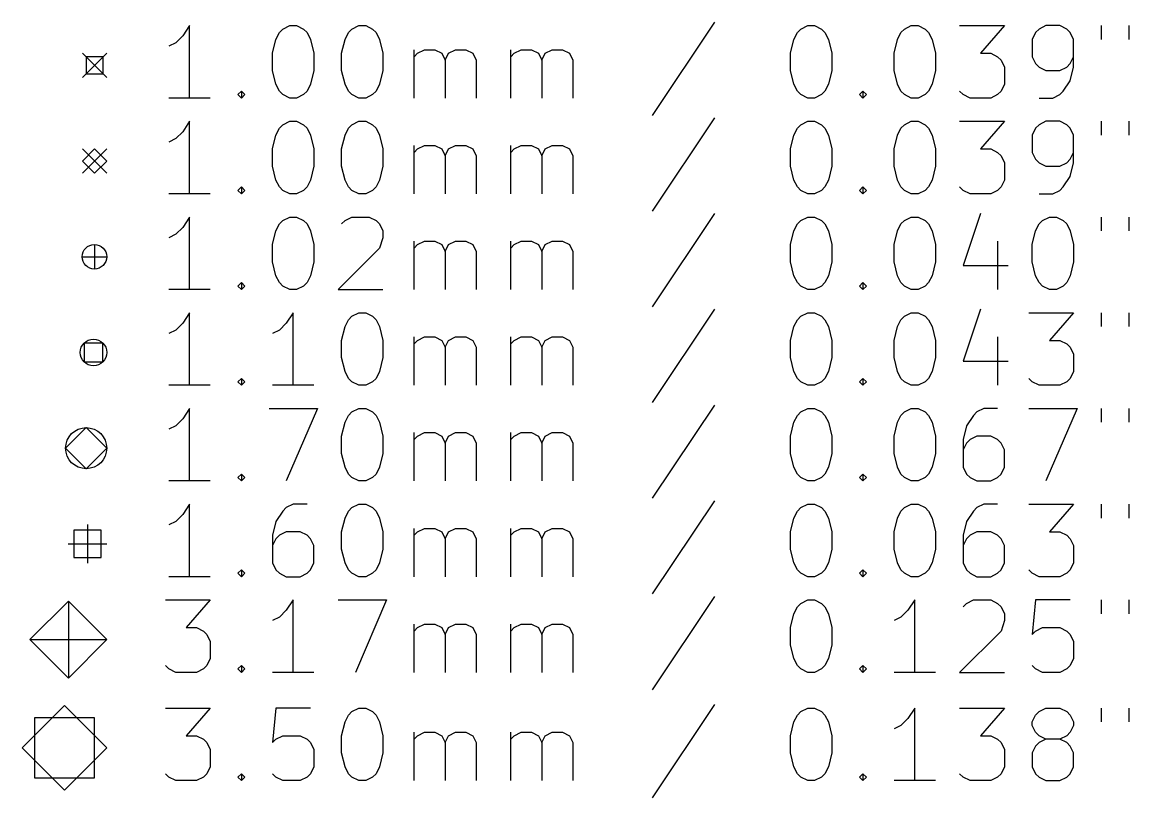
# Model space of a CAD drawing. Extents: x 21 to 125, y -193 to -25.
# Drawn here: x 21.43 to 67.21, y -192.7 to -160.61 of the extents above; entities that cross this region are included whole.
import ezdxf

# ---------------------------------------------------------------- set-up
doc = ezdxf.new("R2010")
doc.units = 0
doc.header["$MEASUREMENT"] = 0
doc.layers.add('BLACK', color=7, linetype='CONTINUOUS')

msp = doc.modelspace()

# ---------------------------------------------------------------- linework, layer by layer
at = {"layer": 'Black'}
for p, q in [((50.0679, -160.609), (47.4964, -164.466)), ((28.3536, -160.752), (28.0679, -161.181)), ((28.3536, -163.752), (28.3536, -160.752)), ((31.925, -161.324), (32.0679, -161.038)), ((32.0679, -161.038), (32.2107, -160.895)), ((32.2107, -160.895), (32.4964, -160.752)), ((32.4964, -160.752), (32.7821, -160.752)), ((32.7821, -160.752), (33.0679, -160.895)), ((33.0679, -160.895), (33.2107, -161.038)), ((33.2107, -161.038), (33.3536, -161.324)), ((34.7821, -161.324), (34.925, -161.038)), ((34.925, -161.038), (35.0679, -160.895)), ((35.0679, -160.895), (35.3536, -160.752)), ((35.3536, -160.752), (35.6393, -160.752)), ((35.6393, -160.752), (35.925, -160.895)), ((35.925, -160.895), (36.0679, -161.038)), ((36.0679, -161.038), (36.2107, -161.324)), ((53.3536, -161.324), (53.4964, -161.038)), ((53.4964, -161.038), (53.6393, -160.895)), ((53.6393, -160.895), (53.925, -160.752)), ((53.925, -160.752), (54.2107, -160.752)), ((54.2107, -160.752), (54.4964, -160.895)), ((54.4964, -160.895), (54.6393, -161.038)), ((54.6393, -161.038), (54.7821, -161.324)), ((57.6393, -161.324), (57.7821, -161.038)), ((57.7821, -161.038), (57.925, -160.895)), ((57.925, -160.895), (58.2107, -160.752)), ((58.2107, -160.752), (58.4964, -160.752)), ((58.4964, -160.752), (58.7821, -160.895)), ((58.7821, -160.895), (58.925, -161.038)), ((58.925, -161.038), (59.0679, -161.324)), ((60.2107, -160.752), (62.0679, -160.752)), ((62.0679, -160.752), (61.0679, -161.895)), ((63.3536, -161.038), (63.2107, -161.324)), ((63.4964, -160.895), (63.3536, -161.038)), ((63.7821, -160.752), (63.4964, -160.895)), ((64.3536, -160.752), (63.7821, -160.752)), ((64.6393, -160.895), (64.3536, -160.752)), ((64.7821, -161.038), (64.6393, -160.895)), ((64.925, -161.324), (64.7821, -161.038)), ((66.0679, -160.752), (66.0679, -161.324)), ((67.2107, -160.752), (67.2107, -161.324)), ((27.7821, -161.466), (27.4964, -161.609)), ((28.0679, -161.181), (27.7821, -161.466)), ((31.7821, -161.895), (31.925, -161.324)), ((33.3536, -161.324), (33.4964, -161.895)), ((34.6393, -161.895), (34.7821, -161.324)), ((36.2107, -161.324), (36.3536, -161.895)), ((53.2107, -161.895), (53.3536, -161.324)), ((54.7821, -161.324), (54.925, -161.895)), ((57.4964, -161.895), (57.6393, -161.324)), ((59.0679, -161.324), (59.2107, -161.895)), ((63.2107, -161.324), (63.2107, -162.038)), ((64.925, -162.466), (64.925, -161.324)), ((23.925, -161.895), (24.925, -162.895)), ((24.925, -161.895), (23.925, -162.895)), ((24.7786, -162.041), (24.0714, -162.041)), ((24.0714, -162.041), (24.0714, -162.749)), ((24.7786, -162.749), (24.7786, -162.041)), ((31.7821, -162.609), (31.7821, -161.895)), ((33.4964, -161.895), (33.4964, -162.609)), ((34.6393, -162.609), (34.6393, -161.895)), ((36.3536, -161.895), (36.3536, -162.609)), ((37.6393, -163.752), (37.6393, -161.752)), ((37.6393, -162.038), (37.7821, -161.895)), ((37.7821, -161.895), (38.0679, -161.752)), ((38.0679, -161.752), (38.4964, -161.752)), ((38.4964, -161.752), (38.7821, -161.895)), ((38.7821, -161.895), (38.925, -162.181)), ((38.925, -162.181), (39.0679, -161.895)), ((39.0679, -161.895), (39.3536, -161.752)), ((39.3536, -161.752), (39.7821, -161.752)), ((39.7821, -161.752), (40.0679, -161.895)), ((40.0679, -161.895), (40.2107, -162.181)), ((41.6393, -163.752), (41.6393, -161.752)), ((41.6393, -162.038), (41.7821, -161.895)), ((41.7821, -161.895), (42.0679, -161.752)), ((42.0679, -161.752), (42.4964, -161.752)), ((42.4964, -161.752), (42.7821, -161.895)), ((42.7821, -161.895), (42.925, -162.181)), ((42.925, -162.181), (43.0679, -161.895)), ((43.0679, -161.895), (43.3536, -161.752)), ((43.3536, -161.752), (43.7821, -161.752)), ((43.7821, -161.752), (44.0679, -161.895)), ((44.0679, -161.895), (44.2107, -162.181)), ((53.2107, -162.609), (53.2107, -161.895)), ((54.925, -161.895), (54.925, -162.609)), ((57.4964, -162.609), (57.4964, -161.895)), ((59.2107, -161.895), (59.2107, -162.609)), ((61.0679, -161.895), (61.4964, -161.895)), ((61.4964, -161.895), (61.7821, -162.038)), ((61.7821, -162.038), (61.925, -162.181)), ((63.2107, -162.038), (63.3536, -162.324)), ((64.7821, -162.324), (64.925, -162.038)), ((38.925, -162.181), (38.925, -163.752)), ((40.2107, -162.181), (40.2107, -163.752)), ((42.925, -162.181), (42.925, -163.752)), ((44.2107, -162.181), (44.2107, -163.752)), ((61.925, -162.181), (62.0679, -162.466)), ((62.0679, -162.466), (62.0679, -163.181)), ((63.3536, -162.324), (63.4964, -162.466)), ((63.4964, -162.466), (63.7821, -162.609)), ((64.3536, -162.609), (64.6393, -162.466)), ((64.6393, -162.466), (64.7821, -162.324)), ((64.7821, -163.038), (64.925, -162.466)), ((24.0714, -162.749), (24.7786, -162.749)), ((31.925, -163.181), (31.7821, -162.609)), ((33.4964, -162.609), (33.3536, -163.181)), ((34.7821, -163.181), (34.6393, -162.609)), ((36.3536, -162.609), (36.2107, -163.181)), ((53.3536, -163.181), (53.2107, -162.609)), ((54.925, -162.609), (54.7821, -163.181)), ((57.6393, -163.181), (57.4964, -162.609)), ((59.2107, -162.609), (59.0679, -163.181)), ((63.7821, -162.609), (64.3536, -162.609)), ((32.0679, -163.466), (31.925, -163.181)), ((33.3536, -163.181), (33.2107, -163.466)), ((34.925, -163.466), (34.7821, -163.181)), ((36.2107, -163.181), (36.0679, -163.466)), ((53.4964, -163.466), (53.3536, -163.181)), ((54.7821, -163.181), (54.6393, -163.466)), ((57.7821, -163.466), (57.6393, -163.181)), ((59.0679, -163.181), (58.925, -163.466)), ((62.0679, -163.181), (61.925, -163.466)), ((64.4964, -163.466), (64.7821, -163.038)), ((29.2107, -163.752), (27.4964, -163.752)), ((30.3536, -163.609), (30.4964, -163.466)), ((30.4964, -163.752), (30.3536, -163.609)), ((30.4964, -163.466), (30.6393, -163.609)), ((30.4964, -163.466), (30.4964, -163.752)), ((30.6393, -163.609), (30.4964, -163.752)), ((32.2107, -163.609), (32.0679, -163.466)), ((32.4964, -163.752), (32.2107, -163.609)), ((32.7821, -163.752), (32.4964, -163.752)), ((33.0679, -163.609), (32.7821, -163.752)), ((33.2107, -163.466), (33.0679, -163.609)), ((35.0679, -163.609), (34.925, -163.466)), ((35.3536, -163.752), (35.0679, -163.609)), ((35.6393, -163.752), (35.3536, -163.752)), ((35.925, -163.609), (35.6393, -163.752)), ((36.0679, -163.466), (35.925, -163.609)), ((53.6393, -163.609), (53.4964, -163.466)), ((53.925, -163.752), (53.6393, -163.609)), ((54.2107, -163.752), (53.925, -163.752)), ((54.4964, -163.609), (54.2107, -163.752)), ((54.6393, -163.466), (54.4964, -163.609)), ((56.0679, -163.609), (56.2107, -163.466)), ((56.2107, -163.752), (56.0679, -163.609)), ((56.2107, -163.466), (56.3536, -163.609)), ((56.2107, -163.466), (56.2107, -163.752)), ((56.3536, -163.609), (56.2107, -163.752)), ((57.925, -163.609), (57.7821, -163.466)), ((58.2107, -163.752), (57.925, -163.609)), ((58.4964, -163.752), (58.2107, -163.752)), ((58.7821, -163.609), (58.4964, -163.752)), ((58.925, -163.466), (58.7821, -163.609)), ((60.3536, -163.609), (60.2107, -163.466)), ((60.6393, -163.752), (60.3536, -163.609)), ((61.4964, -163.752), (60.6393, -163.752)), ((61.7821, -163.609), (61.4964, -163.752)), ((61.925, -163.466), (61.7821, -163.609)), ((63.4964, -163.752), (64.0679, -163.752)), ((64.0679, -163.752), (64.3536, -163.609)), ((64.3536, -163.609), (64.4964, -163.466)), ((28.3536, -164.712), (28.0679, -165.141)), ((28.3536, -167.712), (28.3536, -164.712)), ((32.2107, -164.855), (32.4964, -164.712)), ((32.4964, -164.712), (32.7821, -164.712)), ((32.7821, -164.712), (33.0679, -164.855)), ((35.0679, -164.855), (35.3536, -164.712)), ((35.3536, -164.712), (35.6393, -164.712)), ((35.6393, -164.712), (35.925, -164.855)), ((50.0679, -164.569), (47.4964, -168.426)), ((53.6393, -164.855), (53.925, -164.712)), ((53.925, -164.712), (54.2107, -164.712)), ((54.2107, -164.712), (54.4964, -164.855)), ((57.925, -164.855), (58.2107, -164.712)), ((58.2107, -164.712), (58.4964, -164.712)), ((58.4964, -164.712), (58.7821, -164.855)), ((60.2107, -164.712), (62.0679, -164.712)), ((62.0679, -164.712), (61.0679, -165.855)), ((63.7821, -164.712), (63.4964, -164.855)), ((64.3536, -164.712), (63.7821, -164.712)), ((64.6393, -164.855), (64.3536, -164.712)), ((66.0679, -164.712), (66.0679, -165.284)), ((67.2107, -164.712), (67.2107, -165.284)), ((28.0679, -165.141), (27.7821, -165.426)), ((31.7821, -165.855), (31.925, -165.284)), ((31.925, -165.284), (32.0679, -164.998)), ((32.0679, -164.998), (32.2107, -164.855)), ((33.0679, -164.855), (33.2107, -164.998)), ((33.2107, -164.998), (33.3536, -165.284)), ((33.3536, -165.284), (33.4964, -165.855)), ((34.6393, -165.855), (34.7821, -165.284)), ((34.7821, -165.284), (34.925, -164.998)), ((34.925, -164.998), (35.0679, -164.855)), ((35.925, -164.855), (36.0679, -164.998)), ((36.0679, -164.998), (36.2107, -165.284)), ((36.2107, -165.284), (36.3536, -165.855)), ((53.2107, -165.855), (53.3536, -165.284)), ((53.3536, -165.284), (53.4964, -164.998)), ((53.4964, -164.998), (53.6393, -164.855)), ((54.4964, -164.855), (54.6393, -164.998)), ((54.6393, -164.998), (54.7821, -165.284)), ((54.7821, -165.284), (54.925, -165.855)), ((57.4964, -165.855), (57.6393, -165.284)), ((57.6393, -165.284), (57.7821, -164.998)), ((57.7821, -164.998), (57.925, -164.855)), ((58.7821, -164.855), (58.925, -164.998)), ((58.925, -164.998), (59.0679, -165.284)), ((59.0679, -165.284), (59.2107, -165.855)), ((63.3536, -164.998), (63.2107, -165.284)), ((63.2107, -165.284), (63.2107, -165.998)), ((63.4964, -164.855), (63.3536, -164.998)), ((64.7821, -164.998), (64.6393, -164.855)), ((64.925, -165.284), (64.7821, -164.998)), ((64.925, -166.426), (64.925, -165.284)), ((27.7821, -165.426), (27.4964, -165.569)), ((37.6393, -167.712), (37.6393, -165.712)), ((37.7821, -165.855), (38.0679, -165.712)), ((38.0679, -165.712), (38.4964, -165.712)), ((38.4964, -165.712), (38.7821, -165.855)), ((39.0679, -165.855), (39.3536, -165.712)), ((39.3536, -165.712), (39.7821, -165.712)), ((39.7821, -165.712), (40.0679, -165.855)), ((41.6393, -167.712), (41.6393, -165.712)), ((41.7821, -165.855), (42.0679, -165.712)), ((42.0679, -165.712), (42.4964, -165.712)), ((42.4964, -165.712), (42.7821, -165.855)), ((43.0679, -165.855), (43.3536, -165.712)), ((43.3536, -165.712), (43.7821, -165.712)), ((43.7821, -165.712), (44.0679, -165.855)), ((23.9242, -165.855), (24.925, -166.855)), ((24.925, -165.855), (23.9242, -166.855)), ((24.4246, -165.855), (23.9242, -166.355)), ((24.925, -166.355), (24.4246, -165.855)), ((31.7821, -166.569), (31.7821, -165.855)), ((33.4964, -165.855), (33.4964, -166.569)), ((34.6393, -166.569), (34.6393, -165.855)), ((36.3536, -165.855), (36.3536, -166.569)), ((37.6393, -165.998), (37.7821, -165.855)), ((38.7821, -165.855), (38.925, -166.141)), ((38.925, -166.141), (39.0679, -165.855)), ((38.925, -166.141), (38.925, -167.712)), ((40.0679, -165.855), (40.2107, -166.141)), ((40.2107, -166.141), (40.2107, -167.712)), ((41.6393, -165.998), (41.7821, -165.855)), ((42.7821, -165.855), (42.925, -166.141)), ((42.925, -166.141), (43.0679, -165.855)), ((42.925, -166.141), (42.925, -167.712)), ((44.0679, -165.855), (44.2107, -166.141)), ((44.2107, -166.141), (44.2107, -167.712)), ((53.2107, -166.569), (53.2107, -165.855)), ((54.925, -165.855), (54.925, -166.569)), ((57.4964, -166.569), (57.4964, -165.855)), ((59.2107, -165.855), (59.2107, -166.569)), ((61.0679, -165.855), (61.4964, -165.855)), ((61.4964, -165.855), (61.7821, -165.998)), ((61.7821, -165.998), (61.925, -166.141)), ((61.925, -166.141), (62.0679, -166.426)), ((63.2107, -165.998), (63.3536, -166.284)), ((64.7821, -166.284), (64.925, -165.998)), ((23.9242, -166.355), (24.4246, -166.855)), ((24.4246, -166.855), (24.925, -166.355)), ((31.925, -167.141), (31.7821, -166.569)), ((33.4964, -166.569), (33.3536, -167.141)), ((34.7821, -167.141), (34.6393, -166.569)), ((36.3536, -166.569), (36.2107, -167.141)), ((53.3536, -167.141), (53.2107, -166.569)), ((54.925, -166.569), (54.7821, -167.141)), ((57.6393, -167.141), (57.4964, -166.569)), ((59.2107, -166.569), (59.0679, -167.141)), ((62.0679, -166.426), (62.0679, -167.141)), ((63.3536, -166.284), (63.4964, -166.426)), ((63.4964, -166.426), (63.7821, -166.569)), ((63.7821, -166.569), (64.3536, -166.569)), ((64.3536, -166.569), (64.6393, -166.426)), ((64.6393, -166.426), (64.7821, -166.284)), ((64.7821, -166.998), (64.925, -166.426)), ((64.4964, -167.426), (64.7821, -166.998)), ((30.3536, -167.569), (30.4964, -167.426)), ((30.4964, -167.712), (30.3536, -167.569)), ((30.4964, -167.426), (30.6393, -167.569)), ((30.4964, -167.426), (30.4964, -167.712)), ((30.6393, -167.569), (30.4964, -167.712)), ((32.0679, -167.426), (31.925, -167.141)), ((32.2107, -167.569), (32.0679, -167.426)), ((32.4964, -167.712), (32.2107, -167.569)), ((33.0679, -167.569), (32.7821, -167.712)), ((33.2107, -167.426), (33.0679, -167.569)), ((33.3536, -167.141), (33.2107, -167.426)), ((34.925, -167.426), (34.7821, -167.141)), ((35.0679, -167.569), (34.925, -167.426)), ((35.3536, -167.712), (35.0679, -167.569)), ((35.925, -167.569), (35.6393, -167.712)), ((36.0679, -167.426), (35.925, -167.569)), ((36.2107, -167.141), (36.0679, -167.426)), ((53.4964, -167.426), (53.3536, -167.141)), ((53.6393, -167.569), (53.4964, -167.426)), ((53.925, -167.712), (53.6393, -167.569)), ((54.4964, -167.569), (54.2107, -167.712)), ((54.6393, -167.426), (54.4964, -167.569)), ((54.7821, -167.141), (54.6393, -167.426)), ((56.0679, -167.569), (56.2107, -167.426)), ((56.2107, -167.712), (56.0679, -167.569)), ((56.2107, -167.426), (56.3536, -167.569)), ((56.2107, -167.426), (56.2107, -167.712)), ((56.3536, -167.569), (56.2107, -167.712)), ((57.7821, -167.426), (57.6393, -167.141)), ((57.925, -167.569), (57.7821, -167.426)), ((58.2107, -167.712), (57.925, -167.569)), ((58.7821, -167.569), (58.4964, -167.712)), ((58.925, -167.426), (58.7821, -167.569)), ((59.0679, -167.141), (58.925, -167.426)), ((60.3536, -167.569), (60.2107, -167.426)), ((60.6393, -167.712), (60.3536, -167.569)), ((61.7821, -167.569), (61.4964, -167.712)), ((61.925, -167.426), (61.7821, -167.569)), ((62.0679, -167.141), (61.925, -167.426)), ((64.0679, -167.712), (64.3536, -167.569)), ((64.3536, -167.569), (64.4964, -167.426)), ((29.2107, -167.712), (27.4964, -167.712)), ((32.7821, -167.712), (32.4964, -167.712)), ((35.6393, -167.712), (35.3536, -167.712)), ((54.2107, -167.712), (53.925, -167.712)), ((58.4964, -167.712), (58.2107, -167.712)), ((61.4964, -167.712), (60.6393, -167.712)), ((63.4964, -167.712), (64.0679, -167.712)), ((28.3536, -168.672), (28.0679, -169.101)), ((28.3536, -171.672), (28.3536, -168.672)), ((32.0679, -168.958), (32.2107, -168.815)), ((32.2107, -168.815), (32.4964, -168.672)), ((32.4964, -168.672), (32.7821, -168.672)), ((32.7821, -168.672), (33.0679, -168.815)), ((33.0679, -168.815), (33.2107, -168.958)), ((34.6393, -168.958), (34.7821, -168.815)), ((34.7821, -168.815), (35.0679, -168.672)), ((35.0679, -168.672), (35.7821, -168.672)), ((35.7821, -168.672), (36.0679, -168.815)), ((36.0679, -168.815), (36.2107, -168.958)), ((50.0679, -168.529), (47.4964, -172.386)), ((53.4964, -168.958), (53.6393, -168.815)), ((53.6393, -168.815), (53.925, -168.672)), ((53.925, -168.672), (54.2107, -168.672)), ((54.2107, -168.672), (54.4964, -168.815)), ((54.4964, -168.815), (54.6393, -168.958)), ((57.7821, -168.958), (57.925, -168.815)), ((57.925, -168.815), (58.2107, -168.672)), ((58.2107, -168.672), (58.4964, -168.672)), ((58.4964, -168.672), (58.7821, -168.815)), ((58.7821, -168.815), (58.925, -168.958)), ((61.0679, -168.529), (60.3536, -170.672)), ((63.4964, -168.958), (63.6393, -168.815)), ((63.6393, -168.815), (63.925, -168.672)), ((63.925, -168.672), (64.2107, -168.672)), ((64.2107, -168.672), (64.4964, -168.815)), ((64.4964, -168.815), (64.6393, -168.958)), ((66.0679, -168.672), (66.0679, -169.244)), ((67.2107, -168.672), (67.2107, -169.244)), ((27.7821, -169.386), (27.4964, -169.529)), ((28.0679, -169.101), (27.7821, -169.386)), ((31.7821, -169.815), (31.925, -169.244)), ((31.925, -169.244), (32.0679, -168.958)), ((33.2107, -168.958), (33.3536, -169.244)), ((33.3536, -169.244), (33.4964, -169.815)), ((36.2107, -168.958), (36.3536, -169.244)), ((36.3536, -169.244), (36.3536, -169.529)), ((53.2107, -169.815), (53.3536, -169.244)), ((53.3536, -169.244), (53.4964, -168.958)), ((54.6393, -168.958), (54.7821, -169.244)), ((54.7821, -169.244), (54.925, -169.815)), ((57.4964, -169.815), (57.6393, -169.244)), ((57.6393, -169.244), (57.7821, -168.958)), ((58.925, -168.958), (59.0679, -169.244)), ((59.0679, -169.244), (59.2107, -169.815)), ((63.2107, -169.815), (63.3536, -169.244)), ((63.3536, -169.244), (63.4964, -168.958)), ((64.6393, -168.958), (64.7821, -169.244)), ((64.7821, -169.244), (64.925, -169.815)), ((24.417, -169.807), (24.417, -170.823)), ((31.7821, -170.529), (31.7821, -169.815)), ((33.4964, -169.815), (33.4964, -170.529)), ((36.3536, -169.529), (36.2107, -169.958)), ((37.6393, -171.672), (37.6393, -169.672)), ((37.6393, -169.958), (37.7821, -169.815)), ((37.7821, -169.815), (38.0679, -169.672)), ((38.0679, -169.672), (38.4964, -169.672)), ((38.4964, -169.672), (38.7821, -169.815)), ((38.7821, -169.815), (38.925, -170.101)), ((38.925, -170.101), (39.0679, -169.815)), ((39.0679, -169.815), (39.3536, -169.672)), ((39.3536, -169.672), (39.7821, -169.672)), ((39.7821, -169.672), (40.0679, -169.815)), ((40.0679, -169.815), (40.2107, -170.101)), ((41.6393, -171.672), (41.6393, -169.672)), ((41.6393, -169.958), (41.7821, -169.815)), ((41.7821, -169.815), (42.0679, -169.672)), ((42.0679, -169.672), (42.4964, -169.672)), ((42.4964, -169.672), (42.7821, -169.815)), ((42.7821, -169.815), (42.925, -170.101)), ((42.925, -170.101), (43.0679, -169.815)), ((43.0679, -169.815), (43.3536, -169.672)), ((43.3536, -169.672), (43.7821, -169.672)), ((43.7821, -169.672), (44.0679, -169.815)), ((44.0679, -169.815), (44.2107, -170.101)), ((53.2107, -170.529), (53.2107, -169.815)), ((54.925, -169.815), (54.925, -170.529)), ((57.4964, -170.529), (57.4964, -169.815)), ((59.2107, -169.815), (59.2107, -170.529)), ((61.7821, -169.672), (61.7821, -171.672)), ((63.2107, -170.529), (63.2107, -169.815)), ((64.925, -169.815), (64.925, -170.529)), ((23.909, -170.315), (24.925, -170.315)), ((36.2107, -169.958), (34.4964, -171.672)), ((38.925, -170.101), (38.925, -171.672)), ((40.2107, -170.101), (40.2107, -171.672)), ((42.925, -170.101), (42.925, -171.672)), ((44.2107, -170.101), (44.2107, -171.672)), ((31.925, -171.101), (31.7821, -170.529)), ((33.4964, -170.529), (33.3536, -171.101)), ((53.3536, -171.101), (53.2107, -170.529)), ((54.925, -170.529), (54.7821, -171.101)), ((57.6393, -171.101), (57.4964, -170.529)), ((59.2107, -170.529), (59.0679, -171.101)), ((60.3536, -170.672), (62.2107, -170.672)), ((63.3536, -171.101), (63.2107, -170.529)), ((64.925, -170.529), (64.7821, -171.101)), ((32.0679, -171.386), (31.925, -171.101)), ((33.3536, -171.101), (33.2107, -171.386)), ((53.4964, -171.386), (53.3536, -171.101)), ((54.7821, -171.101), (54.6393, -171.386)), ((57.7821, -171.386), (57.6393, -171.101)), ((59.0679, -171.101), (58.925, -171.386)), ((63.4964, -171.386), (63.3536, -171.101)), ((64.7821, -171.101), (64.6393, -171.386)), ((29.2107, -171.672), (27.4964, -171.672)), ((30.3536, -171.529), (30.4964, -171.386)), ((30.4964, -171.672), (30.3536, -171.529)), ((30.4964, -171.386), (30.6393, -171.529)), ((30.4964, -171.386), (30.4964, -171.672)), ((30.6393, -171.529), (30.4964, -171.672)), ((32.2107, -171.529), (32.0679, -171.386)), ((32.4964, -171.672), (32.2107, -171.529)), ((32.7821, -171.672), (32.4964, -171.672)), ((33.0679, -171.529), (32.7821, -171.672)), ((33.2107, -171.386), (33.0679, -171.529)), ((34.4964, -171.672), (36.3536, -171.672)), ((53.6393, -171.529), (53.4964, -171.386)), ((53.925, -171.672), (53.6393, -171.529)), ((54.2107, -171.672), (53.925, -171.672)), ((54.4964, -171.529), (54.2107, -171.672)), ((54.6393, -171.386), (54.4964, -171.529)), ((56.0679, -171.529), (56.2107, -171.386)), ((56.2107, -171.672), (56.0679, -171.529)), ((56.2107, -171.386), (56.3536, -171.529)), ((56.2107, -171.386), (56.2107, -171.672)), ((56.3536, -171.529), (56.2107, -171.672)), ((57.925, -171.529), (57.7821, -171.386)), ((58.2107, -171.672), (57.925, -171.529)), ((58.4964, -171.672), (58.2107, -171.672)), ((58.7821, -171.529), (58.4964, -171.672)), ((58.925, -171.386), (58.7821, -171.529)), ((63.6393, -171.529), (63.4964, -171.386)), ((63.925, -171.672), (63.6393, -171.529)), ((64.2107, -171.672), (63.925, -171.672)), ((64.4964, -171.529), (64.2107, -171.672)), ((64.6393, -171.386), (64.4964, -171.529)), ((50.0679, -172.489), (47.4964, -176.346)), ((61.0679, -172.489), (60.3536, -174.632)), ((28.0679, -173.061), (27.7821, -173.346)), ((28.3536, -172.632), (28.0679, -173.061)), ((28.3536, -175.632), (28.3536, -172.632)), ((32.3536, -173.061), (32.0679, -173.346)), ((32.6393, -172.632), (32.3536, -173.061)), ((32.6393, -175.632), (32.6393, -172.632)), ((34.7821, -173.204), (34.925, -172.918)), ((34.925, -172.918), (35.0679, -172.775)), ((35.0679, -172.775), (35.3536, -172.632)), ((35.3536, -172.632), (35.6393, -172.632)), ((35.6393, -172.632), (35.925, -172.775)), ((35.925, -172.775), (36.0679, -172.918)), ((36.0679, -172.918), (36.2107, -173.204)), ((53.3536, -173.204), (53.4964, -172.918)), ((53.4964, -172.918), (53.6393, -172.775)), ((53.6393, -172.775), (53.925, -172.632)), ((53.925, -172.632), (54.2107, -172.632)), ((54.2107, -172.632), (54.4964, -172.775)), ((54.4964, -172.775), (54.6393, -172.918)), ((54.6393, -172.918), (54.7821, -173.204)), ((57.6393, -173.204), (57.7821, -172.918)), ((57.7821, -172.918), (57.925, -172.775)), ((57.925, -172.775), (58.2107, -172.632)), ((58.2107, -172.632), (58.4964, -172.632)), ((58.4964, -172.632), (58.7821, -172.775)), ((58.7821, -172.775), (58.925, -172.918)), ((58.925, -172.918), (59.0679, -173.204)), ((63.0679, -172.632), (64.925, -172.632)), ((64.925, -172.632), (63.925, -173.775)), ((66.0679, -172.632), (66.0679, -173.204)), ((67.2107, -172.632), (67.2107, -173.204)), ((27.7821, -173.346), (27.4964, -173.489)), ((32.0679, -173.346), (31.7821, -173.489)), ((34.6393, -173.775), (34.7821, -173.204)), ((36.2107, -173.204), (36.3536, -173.775)), ((53.2107, -173.775), (53.3536, -173.204)), ((54.7821, -173.204), (54.925, -173.775)), ((57.4964, -173.775), (57.6393, -173.204)), ((59.0679, -173.204), (59.2107, -173.775)), ((24.7639, -173.886), (23.9861, -173.886)), ((23.9861, -173.886), (23.9861, -174.664)), ((24.7639, -174.664), (24.7639, -173.886)), ((34.6393, -174.489), (34.6393, -173.775)), ((36.3536, -173.775), (36.3536, -174.489)), ((37.6393, -175.632), (37.6393, -173.632)), ((37.6393, -173.918), (37.7821, -173.775)), ((37.7821, -173.775), (38.0679, -173.632)), ((38.0679, -173.632), (38.4964, -173.632)), ((38.4964, -173.632), (38.7821, -173.775)), ((38.7821, -173.775), (38.925, -174.061)), ((38.925, -174.061), (39.0679, -173.775)), ((39.0679, -173.775), (39.3536, -173.632)), ((39.3536, -173.632), (39.7821, -173.632)), ((39.7821, -173.632), (40.0679, -173.775)), ((40.0679, -173.775), (40.2107, -174.061)), ((41.6393, -175.632), (41.6393, -173.632)), ((41.6393, -173.918), (41.7821, -173.775)), ((41.7821, -173.775), (42.0679, -173.632)), ((42.0679, -173.632), (42.4964, -173.632)), ((42.4964, -173.632), (42.7821, -173.775)), ((42.7821, -173.775), (42.925, -174.061)), ((42.925, -174.061), (43.0679, -173.775)), ((43.0679, -173.775), (43.3536, -173.632)), ((43.3536, -173.632), (43.7821, -173.632)), ((43.7821, -173.632), (44.0679, -173.775)), ((44.0679, -173.775), (44.2107, -174.061)), ((53.2107, -174.489), (53.2107, -173.775)), ((54.925, -173.775), (54.925, -174.489)), ((57.4964, -174.489), (57.4964, -173.775)), ((59.2107, -173.775), (59.2107, -174.489)), ((61.7821, -173.632), (61.7821, -175.632)), ((63.925, -173.775), (64.3536, -173.775)), ((64.3536, -173.775), (64.6393, -173.918)), ((64.6393, -173.918), (64.7821, -174.061)), ((38.925, -174.061), (38.925, -175.632)), ((40.2107, -174.061), (40.2107, -175.632)), ((42.925, -174.061), (42.925, -175.632)), ((44.2107, -174.061), (44.2107, -175.632)), ((64.7821, -174.061), (64.925, -174.346)), ((64.925, -174.346), (64.925, -175.061)), ((23.9861, -174.664), (24.7639, -174.664)), ((34.7821, -175.061), (34.6393, -174.489)), ((36.3536, -174.489), (36.2107, -175.061)), ((53.3536, -175.061), (53.2107, -174.489)), ((54.925, -174.489), (54.7821, -175.061)), ((57.6393, -175.061), (57.4964, -174.489)), ((59.2107, -174.489), (59.0679, -175.061)), ((60.3536, -174.632), (62.2107, -174.632)), ((30.3536, -175.489), (30.4964, -175.346)), ((30.4964, -175.346), (30.6393, -175.489)), ((30.4964, -175.346), (30.4964, -175.632)), ((34.925, -175.346), (34.7821, -175.061)), ((35.0679, -175.489), (34.925, -175.346)), ((36.0679, -175.346), (35.925, -175.489)), ((36.2107, -175.061), (36.0679, -175.346)), ((53.4964, -175.346), (53.3536, -175.061)), ((53.6393, -175.489), (53.4964, -175.346)), ((54.6393, -175.346), (54.4964, -175.489)), ((54.7821, -175.061), (54.6393, -175.346)), ((56.0679, -175.489), (56.2107, -175.346)), ((56.2107, -175.346), (56.3536, -175.489)), ((56.2107, -175.346), (56.2107, -175.632)), ((57.7821, -175.346), (57.6393, -175.061)), ((57.925, -175.489), (57.7821, -175.346)), ((58.925, -175.346), (58.7821, -175.489)), ((59.0679, -175.061), (58.925, -175.346)), ((63.2107, -175.489), (63.0679, -175.346)), ((64.7821, -175.346), (64.6393, -175.489)), ((64.925, -175.061), (64.7821, -175.346)), ((29.2107, -175.632), (27.4964, -175.632)), ((30.4964, -175.632), (30.3536, -175.489)), ((30.6393, -175.489), (30.4964, -175.632)), ((33.4964, -175.632), (31.7821, -175.632)), ((35.3536, -175.632), (35.0679, -175.489)), ((35.6393, -175.632), (35.3536, -175.632)), ((35.925, -175.489), (35.6393, -175.632)), ((53.925, -175.632), (53.6393, -175.489)), ((54.2107, -175.632), (53.925, -175.632)), ((54.4964, -175.489), (54.2107, -175.632)), ((56.2107, -175.632), (56.0679, -175.489)), ((56.3536, -175.489), (56.2107, -175.632)), ((58.2107, -175.632), (57.925, -175.489)), ((58.4964, -175.632), (58.2107, -175.632)), ((58.7821, -175.489), (58.4964, -175.632)), ((63.4964, -175.632), (63.2107, -175.489)), ((64.3536, -175.632), (63.4964, -175.632)), ((64.6393, -175.489), (64.3536, -175.632)), ((28.3536, -176.592), (28.0679, -177.021)), ((28.3536, -179.592), (28.3536, -176.592)), ((31.6393, -176.592), (33.6393, -176.592)), ((33.6393, -176.592), (32.3536, -179.592)), ((35.0679, -176.735), (35.3536, -176.592)), ((35.3536, -176.592), (35.6393, -176.592)), ((35.6393, -176.592), (35.925, -176.735)), ((50.0679, -176.449), (47.4964, -180.306)), ((53.6393, -176.735), (53.925, -176.592)), ((53.925, -176.592), (54.2107, -176.592)), ((54.2107, -176.592), (54.4964, -176.735)), ((57.925, -176.735), (58.2107, -176.592)), ((58.2107, -176.592), (58.4964, -176.592)), ((58.4964, -176.592), (58.7821, -176.735)), ((61.2107, -176.592), (60.925, -176.735)), ((61.7821, -176.592), (61.2107, -176.592)), ((63.0679, -176.592), (65.0679, -176.592)), ((65.0679, -176.592), (63.7821, -179.592)), ((66.0679, -176.592), (66.0679, -177.164)), ((67.2107, -176.592), (67.2107, -177.164)), ((28.0679, -177.021), (27.7821, -177.306)), ((34.6393, -177.735), (34.7821, -177.164)), ((34.7821, -177.164), (34.925, -176.878)), ((34.925, -176.878), (35.0679, -176.735)), ((35.925, -176.735), (36.0679, -176.878)), ((36.0679, -176.878), (36.2107, -177.164)), ((36.2107, -177.164), (36.3536, -177.735)), ((53.2107, -177.735), (53.3536, -177.164)), ((53.3536, -177.164), (53.4964, -176.878)), ((53.4964, -176.878), (53.6393, -176.735)), ((54.4964, -176.735), (54.6393, -176.878)), ((54.6393, -176.878), (54.7821, -177.164)), ((54.7821, -177.164), (54.925, -177.735)), ((57.4964, -177.735), (57.6393, -177.164)), ((57.6393, -177.164), (57.7821, -176.878)), ((57.7821, -176.878), (57.925, -176.735)), ((58.7821, -176.735), (58.925, -176.878)), ((58.925, -176.878), (59.0679, -177.164)), ((59.0679, -177.164), (59.2107, -177.735)), ((60.7821, -176.878), (60.4964, -177.306)), ((60.925, -176.735), (60.7821, -176.878)), ((24.075, -177.385), (23.225, -178.235)), ((24.925, -178.235), (24.075, -177.385)), ((27.7821, -177.306), (27.4964, -177.449)), ((37.6393, -179.592), (37.6393, -177.592)), ((37.7821, -177.735), (38.0679, -177.592)), ((38.0679, -177.592), (38.4964, -177.592)), ((38.4964, -177.592), (38.7821, -177.735)), ((39.0679, -177.735), (39.3536, -177.592)), ((39.3536, -177.592), (39.7821, -177.592)), ((39.7821, -177.592), (40.0679, -177.735)), ((41.6393, -179.592), (41.6393, -177.592)), ((41.7821, -177.735), (42.0679, -177.592)), ((42.0679, -177.592), (42.4964, -177.592)), ((42.4964, -177.592), (42.7821, -177.735)), ((43.0679, -177.735), (43.3536, -177.592)), ((43.3536, -177.592), (43.7821, -177.592)), ((43.7821, -177.592), (44.0679, -177.735)), ((60.4964, -177.306), (60.3536, -177.878)), ((34.6393, -178.449), (34.6393, -177.735)), ((36.3536, -177.735), (36.3536, -178.449)), ((37.6393, -177.878), (37.7821, -177.735)), ((38.7821, -177.735), (38.925, -178.021)), ((38.925, -178.021), (39.0679, -177.735)), ((38.925, -178.021), (38.925, -179.592)), ((40.0679, -177.735), (40.2107, -178.021)), ((40.2107, -178.021), (40.2107, -179.592)), ((41.6393, -177.878), (41.7821, -177.735)), ((42.7821, -177.735), (42.925, -178.021)), ((42.925, -178.021), (43.0679, -177.735)), ((42.925, -178.021), (42.925, -179.592)), ((44.0679, -177.735), (44.2107, -178.021)), ((44.2107, -178.021), (44.2107, -179.592)), ((53.2107, -178.449), (53.2107, -177.735)), ((54.925, -177.735), (54.925, -178.449)), ((57.4964, -178.449), (57.4964, -177.735)), ((59.2107, -177.735), (59.2107, -178.449)), ((60.3536, -177.878), (60.3536, -179.021)), ((60.4964, -178.021), (60.3536, -178.306)), ((60.6393, -177.878), (60.4964, -178.021)), ((60.925, -177.735), (60.6393, -177.878)), ((61.4964, -177.735), (60.925, -177.735)), ((61.7821, -177.878), (61.4964, -177.735)), ((61.925, -178.021), (61.7821, -177.878)), ((62.0679, -178.306), (61.925, -178.021)), ((23.225, -178.235), (24.075, -179.085)), ((24.075, -179.085), (24.925, -178.235)), ((34.7821, -179.021), (34.6393, -178.449)), ((36.3536, -178.449), (36.2107, -179.021)), ((53.3536, -179.021), (53.2107, -178.449)), ((54.925, -178.449), (54.7821, -179.021)), ((57.6393, -179.021), (57.4964, -178.449)), ((59.2107, -178.449), (59.0679, -179.021)), ((62.0679, -179.021), (62.0679, -178.306)), ((34.925, -179.306), (34.7821, -179.021)), ((36.2107, -179.021), (36.0679, -179.306)), ((53.4964, -179.306), (53.3536, -179.021)), ((54.7821, -179.021), (54.6393, -179.306)), ((57.7821, -179.306), (57.6393, -179.021)), ((59.0679, -179.021), (58.925, -179.306)), ((60.3536, -179.021), (60.4964, -179.306)), ((61.925, -179.306), (62.0679, -179.021)), ((30.3536, -179.449), (30.4964, -179.306)), ((30.4964, -179.592), (30.3536, -179.449)), ((30.4964, -179.306), (30.6393, -179.449)), ((30.4964, -179.306), (30.4964, -179.592)), ((30.6393, -179.449), (30.4964, -179.592)), ((35.0679, -179.449), (34.925, -179.306)), ((35.3536, -179.592), (35.0679, -179.449)), ((35.925, -179.449), (35.6393, -179.592)), ((36.0679, -179.306), (35.925, -179.449)), ((53.6393, -179.449), (53.4964, -179.306)), ((53.925, -179.592), (53.6393, -179.449)), ((54.4964, -179.449), (54.2107, -179.592)), ((54.6393, -179.306), (54.4964, -179.449)), ((56.0679, -179.449), (56.2107, -179.306)), ((56.2107, -179.592), (56.0679, -179.449)), ((56.2107, -179.306), (56.3536, -179.449)), ((56.2107, -179.306), (56.2107, -179.592)), ((56.3536, -179.449), (56.2107, -179.592)), ((57.925, -179.449), (57.7821, -179.306)), ((58.2107, -179.592), (57.925, -179.449)), ((58.7821, -179.449), (58.4964, -179.592)), ((58.925, -179.306), (58.7821, -179.449)), ((60.4964, -179.306), (60.6393, -179.449)), ((60.6393, -179.449), (60.925, -179.592)), ((61.4964, -179.592), (61.7821, -179.449)), ((61.7821, -179.449), (61.925, -179.306)), ((29.2107, -179.592), (27.4964, -179.592)), ((35.6393, -179.592), (35.3536, -179.592)), ((54.2107, -179.592), (53.925, -179.592)), ((58.4964, -179.592), (58.2107, -179.592)), ((60.925, -179.592), (61.4964, -179.592)), ((28.3536, -180.552), (28.0679, -180.981)), ((28.3536, -183.552), (28.3536, -180.552)), ((32.2107, -180.838), (31.925, -181.266)), ((32.3536, -180.695), (32.2107, -180.838)), ((32.6393, -180.552), (32.3536, -180.695)), ((33.2107, -180.552), (32.6393, -180.552)), ((34.7821, -181.124), (34.925, -180.838)), ((34.925, -180.838), (35.0679, -180.695)), ((35.0679, -180.695), (35.3536, -180.552)), ((35.3536, -180.552), (35.6393, -180.552)), ((35.6393, -180.552), (35.925, -180.695)), ((35.925, -180.695), (36.0679, -180.838)), ((36.0679, -180.838), (36.2107, -181.124)), ((50.0679, -180.409), (47.4964, -184.266)), ((53.3536, -181.124), (53.4964, -180.838)), ((53.4964, -180.838), (53.6393, -180.695)), ((53.6393, -180.695), (53.925, -180.552)), ((53.925, -180.552), (54.2107, -180.552)), ((54.2107, -180.552), (54.4964, -180.695)), ((54.4964, -180.695), (54.6393, -180.838)), ((54.6393, -180.838), (54.7821, -181.124)), ((57.6393, -181.124), (57.7821, -180.838)), ((57.7821, -180.838), (57.925, -180.695)), ((57.925, -180.695), (58.2107, -180.552)), ((58.2107, -180.552), (58.4964, -180.552)), ((58.4964, -180.552), (58.7821, -180.695)), ((58.7821, -180.695), (58.925, -180.838)), ((58.925, -180.838), (59.0679, -181.124)), ((60.7821, -180.838), (60.4964, -181.266)), ((60.925, -180.695), (60.7821, -180.838)), ((61.2107, -180.552), (60.925, -180.695)), ((61.7821, -180.552), (61.2107, -180.552)), ((63.0679, -180.552), (64.925, -180.552)), ((64.925, -180.552), (63.925, -181.695)), ((66.0679, -180.552), (66.0679, -181.124)), ((67.2107, -180.552), (67.2107, -181.124)), ((27.7821, -181.266), (27.4964, -181.409)), ((28.0679, -180.981), (27.7821, -181.266)), ((31.925, -181.266), (31.7821, -181.838)), ((34.6393, -181.695), (34.7821, -181.124)), ((36.2107, -181.124), (36.3536, -181.695)), ((53.2107, -181.695), (53.3536, -181.124)), ((54.7821, -181.124), (54.925, -181.695)), ((57.4964, -181.695), (57.6393, -181.124)), ((59.0679, -181.124), (59.2107, -181.695)), ((60.4964, -181.266), (60.3536, -181.838)), ((24.6907, -181.629), (23.5593, -181.629)), ((23.5593, -181.629), (23.5593, -182.761)), ((24.125, -181.395), (24.125, -182.995)), ((24.6907, -182.761), (24.6907, -181.629)), ((32.3536, -181.695), (32.0679, -181.838)), ((32.925, -181.695), (32.3536, -181.695)), ((33.2107, -181.838), (32.925, -181.695)), ((34.6393, -182.409), (34.6393, -181.695)), ((36.3536, -181.695), (36.3536, -182.409)), ((37.6393, -183.552), (37.6393, -181.552)), ((37.6393, -181.838), (37.7821, -181.695)), ((37.7821, -181.695), (38.0679, -181.552)), ((38.0679, -181.552), (38.4964, -181.552)), ((38.4964, -181.552), (38.7821, -181.695)), ((38.7821, -181.695), (38.925, -181.981)), ((38.925, -181.981), (39.0679, -181.695)), ((39.0679, -181.695), (39.3536, -181.552)), ((39.3536, -181.552), (39.7821, -181.552)), ((39.7821, -181.552), (40.0679, -181.695)), ((40.0679, -181.695), (40.2107, -181.981)), ((41.6393, -183.552), (41.6393, -181.552)), ((41.6393, -181.838), (41.7821, -181.695)), ((41.7821, -181.695), (42.0679, -181.552)), ((42.0679, -181.552), (42.4964, -181.552)), ((42.4964, -181.552), (42.7821, -181.695)), ((42.7821, -181.695), (42.925, -181.981)), ((42.925, -181.981), (43.0679, -181.695)), ((43.0679, -181.695), (43.3536, -181.552)), ((43.3536, -181.552), (43.7821, -181.552)), ((43.7821, -181.552), (44.0679, -181.695)), ((44.0679, -181.695), (44.2107, -181.981)), ((53.2107, -182.409), (53.2107, -181.695)), ((54.925, -181.695), (54.925, -182.409)), ((57.4964, -182.409), (57.4964, -181.695)), ((59.2107, -181.695), (59.2107, -182.409)), ((60.925, -181.695), (60.6393, -181.838)), ((61.4964, -181.695), (60.925, -181.695)), ((61.7821, -181.838), (61.4964, -181.695)), ((63.925, -181.695), (64.3536, -181.695)), ((64.3536, -181.695), (64.6393, -181.838)), ((23.325, -182.195), (24.925, -182.195)), ((31.7821, -181.838), (31.7821, -182.981)), ((31.925, -181.981), (31.7821, -182.266)), ((32.0679, -181.838), (31.925, -181.981)), ((33.3536, -181.981), (33.2107, -181.838)), ((33.4964, -182.266), (33.3536, -181.981)), ((38.925, -181.981), (38.925, -183.552)), ((40.2107, -181.981), (40.2107, -183.552)), ((42.925, -181.981), (42.925, -183.552)), ((44.2107, -181.981), (44.2107, -183.552)), ((60.3536, -181.838), (60.3536, -182.981)), ((60.4964, -181.981), (60.3536, -182.266)), ((60.6393, -181.838), (60.4964, -181.981)), ((61.925, -181.981), (61.7821, -181.838)), ((62.0679, -182.266), (61.925, -181.981)), ((64.6393, -181.838), (64.7821, -181.981)), ((64.7821, -181.981), (64.925, -182.266)), ((33.4964, -182.981), (33.4964, -182.266)), ((34.7821, -182.981), (34.6393, -182.409)), ((36.3536, -182.409), (36.2107, -182.981)), ((53.3536, -182.981), (53.2107, -182.409)), ((54.925, -182.409), (54.7821, -182.981)), ((57.6393, -182.981), (57.4964, -182.409)), ((59.2107, -182.409), (59.0679, -182.981)), ((62.0679, -182.981), (62.0679, -182.266)), ((64.925, -182.266), (64.925, -182.981)), ((23.5593, -182.761), (24.6907, -182.761)), ((31.7821, -182.981), (31.925, -183.266)), ((33.3536, -183.266), (33.4964, -182.981)), ((34.925, -183.266), (34.7821, -182.981)), ((36.2107, -182.981), (36.0679, -183.266)), ((53.4964, -183.266), (53.3536, -182.981)), ((54.7821, -182.981), (54.6393, -183.266)), ((57.7821, -183.266), (57.6393, -182.981)), ((59.0679, -182.981), (58.925, -183.266)), ((60.3536, -182.981), (60.4964, -183.266)), ((61.925, -183.266), (62.0679, -182.981)), ((64.925, -182.981), (64.7821, -183.266)), ((29.2107, -183.552), (27.4964, -183.552)), ((30.3536, -183.409), (30.4964, -183.266)), ((30.4964, -183.552), (30.3536, -183.409)), ((30.4964, -183.266), (30.6393, -183.409)), ((30.4964, -183.266), (30.4964, -183.552)), ((30.6393, -183.409), (30.4964, -183.552)), ((31.925, -183.266), (32.0679, -183.409)), ((32.0679, -183.409), (32.3536, -183.552)), ((32.3536, -183.552), (32.925, -183.552)), ((32.925, -183.552), (33.2107, -183.409)), ((33.2107, -183.409), (33.3536, -183.266)), ((35.0679, -183.409), (34.925, -183.266)), ((35.3536, -183.552), (35.0679, -183.409)), ((35.6393, -183.552), (35.3536, -183.552)), ((35.925, -183.409), (35.6393, -183.552)), ((36.0679, -183.266), (35.925, -183.409)), ((53.6393, -183.409), (53.4964, -183.266)), ((53.925, -183.552), (53.6393, -183.409)), ((54.2107, -183.552), (53.925, -183.552)), ((54.4964, -183.409), (54.2107, -183.552)), ((54.6393, -183.266), (54.4964, -183.409)), ((56.0679, -183.409), (56.2107, -183.266)), ((56.2107, -183.552), (56.0679, -183.409)), ((56.2107, -183.266), (56.3536, -183.409)), ((56.2107, -183.266), (56.2107, -183.552)), ((56.3536, -183.409), (56.2107, -183.552)), ((57.925, -183.409), (57.7821, -183.266)), ((58.2107, -183.552), (57.925, -183.409)), ((58.4964, -183.552), (58.2107, -183.552)), ((58.7821, -183.409), (58.4964, -183.552)), ((58.925, -183.266), (58.7821, -183.409)), ((60.4964, -183.266), (60.6393, -183.409)), ((60.6393, -183.409), (60.925, -183.552)), ((60.925, -183.552), (61.4964, -183.552)), ((61.4964, -183.552), (61.7821, -183.409)), ((61.7821, -183.409), (61.925, -183.266)), ((63.2107, -183.409), (63.0679, -183.266)), ((63.4964, -183.552), (63.2107, -183.409)), ((64.3536, -183.552), (63.4964, -183.552)), ((64.6393, -183.409), (64.3536, -183.552)), ((64.7821, -183.266), (64.6393, -183.409)), ((27.3536, -184.512), (29.2107, -184.512)), ((29.2107, -184.512), (28.2107, -185.655)), ((32.6393, -184.512), (32.3536, -184.941)), ((32.6393, -187.512), (32.6393, -184.512)), ((34.4964, -184.512), (36.4964, -184.512)), ((36.4964, -184.512), (35.2107, -187.512)), ((50.0679, -184.369), (47.4964, -188.226)), ((53.6393, -184.655), (53.925, -184.512)), ((53.925, -184.512), (54.2107, -184.512)), ((54.2107, -184.512), (54.4964, -184.655)), ((58.3536, -184.512), (58.0679, -184.941)), ((58.3536, -187.512), (58.3536, -184.512)), ((60.4964, -184.655), (60.7821, -184.512)), ((60.7821, -184.512), (61.4964, -184.512)), ((61.4964, -184.512), (61.7821, -184.655)), ((63.3536, -184.512), (63.2107, -185.941)), ((64.7821, -184.512), (63.3536, -184.512)), ((66.0679, -184.512), (66.0679, -185.084)), ((67.2107, -184.512), (67.2107, -185.084)), ((23.3375, -184.568), (21.75, -186.155)), ((23.3375, -184.568), (23.3375, -187.743)), ((24.925, -186.155), (23.3375, -184.568)), ((32.3536, -184.941), (32.0679, -185.226)), ((53.3536, -185.084), (53.4964, -184.798)), ((53.4964, -184.798), (53.6393, -184.655)), ((54.4964, -184.655), (54.6393, -184.798)), ((54.6393, -184.798), (54.7821, -185.084)), ((58.0679, -184.941), (57.7821, -185.226)), ((60.3536, -184.798), (60.4964, -184.655)), ((61.7821, -184.655), (61.925, -184.798)), ((61.925, -184.798), (62.0679, -185.084)), ((32.0679, -185.226), (31.7821, -185.369)), ((53.2107, -185.655), (53.3536, -185.084)), ((54.7821, -185.084), (54.925, -185.655)), ((57.7821, -185.226), (57.4964, -185.369)), ((62.0679, -185.369), (61.925, -185.798)), ((62.0679, -185.084), (62.0679, -185.369)), ((28.2107, -185.655), (28.6393, -185.655)), ((28.6393, -185.655), (28.925, -185.798)), ((28.925, -185.798), (29.0679, -185.941)), ((37.6393, -187.512), (37.6393, -185.512)), ((37.6393, -185.798), (37.7821, -185.655)), ((37.7821, -185.655), (38.0679, -185.512)), ((38.0679, -185.512), (38.4964, -185.512)), ((38.4964, -185.512), (38.7821, -185.655)), ((38.7821, -185.655), (38.925, -185.941)), ((38.925, -185.941), (39.0679, -185.655)), ((39.0679, -185.655), (39.3536, -185.512)), ((39.3536, -185.512), (39.7821, -185.512)), ((39.7821, -185.512), (40.0679, -185.655)), ((40.0679, -185.655), (40.2107, -185.941)), ((41.6393, -187.512), (41.6393, -185.512)), ((41.6393, -185.798), (41.7821, -185.655)), ((41.7821, -185.655), (42.0679, -185.512)), ((42.0679, -185.512), (42.4964, -185.512)), ((42.4964, -185.512), (42.7821, -185.655)), ((42.7821, -185.655), (42.925, -185.941)), ((42.925, -185.941), (43.0679, -185.655)), ((43.0679, -185.655), (43.3536, -185.512)), ((43.3536, -185.512), (43.7821, -185.512)), ((43.7821, -185.512), (44.0679, -185.655)), ((44.0679, -185.655), (44.2107, -185.941)), ((53.2107, -186.369), (53.2107, -185.655)), ((54.925, -185.655), (54.925, -186.369)), ((61.925, -185.798), (60.2107, -187.512)), ((63.2107, -185.941), (63.3536, -185.798)), ((63.3536, -185.798), (63.6393, -185.655)), ((63.6393, -185.655), (64.3536, -185.655)), ((64.3536, -185.655), (64.6393, -185.798)), ((64.6393, -185.798), (64.7821, -185.941)), ((21.75, -186.155), (24.925, -186.155)), ((21.75, -186.155), (23.3375, -187.743)), ((23.3375, -187.743), (24.925, -186.155)), ((29.0679, -185.941), (29.2107, -186.226)), ((29.2107, -186.226), (29.2107, -186.941)), ((38.925, -185.941), (38.925, -187.512)), ((40.2107, -185.941), (40.2107, -187.512)), ((42.925, -185.941), (42.925, -187.512)), ((44.2107, -185.941), (44.2107, -187.512)), ((64.7821, -185.941), (64.925, -186.226)), ((64.925, -186.226), (64.925, -186.941)), ((53.3536, -186.941), (53.2107, -186.369)), ((54.925, -186.369), (54.7821, -186.941)), ((27.4964, -187.369), (27.3536, -187.226)), ((29.0679, -187.226), (28.925, -187.369)), ((29.2107, -186.941), (29.0679, -187.226)), ((30.3536, -187.369), (30.4964, -187.226)), ((30.4964, -187.226), (30.6393, -187.369)), ((30.4964, -187.226), (30.4964, -187.512)), ((53.4964, -187.226), (53.3536, -186.941)), ((53.6393, -187.369), (53.4964, -187.226)), ((54.6393, -187.226), (54.4964, -187.369)), ((54.7821, -186.941), (54.6393, -187.226)), ((56.0679, -187.369), (56.2107, -187.226)), ((56.2107, -187.226), (56.3536, -187.369)), ((56.2107, -187.226), (56.2107, -187.512)), ((63.3536, -187.369), (63.2107, -187.226)), ((64.7821, -187.226), (64.6393, -187.369)), ((64.925, -186.941), (64.7821, -187.226)), ((27.7821, -187.512), (27.4964, -187.369)), ((28.6393, -187.512), (27.7821, -187.512)), ((28.925, -187.369), (28.6393, -187.512)), ((30.4964, -187.512), (30.3536, -187.369)), ((30.6393, -187.369), (30.4964, -187.512)), ((33.4964, -187.512), (31.7821, -187.512)), ((53.925, -187.512), (53.6393, -187.369)), ((54.2107, -187.512), (53.925, -187.512)), ((54.4964, -187.369), (54.2107, -187.512)), ((56.2107, -187.512), (56.0679, -187.369)), ((56.3536, -187.369), (56.2107, -187.512)), ((59.2107, -187.512), (57.4964, -187.512)), ((60.2107, -187.512), (62.0679, -187.512)), ((63.6393, -187.512), (63.3536, -187.369)), ((64.3536, -187.512), (63.6393, -187.512)), ((64.6393, -187.369), (64.3536, -187.512)), ((23.175, -188.88), (21.425, -190.63)), ((24.925, -190.63), (23.175, -188.88)), ((27.3536, -188.987), (29.2107, -188.987)), ((29.2107, -188.987), (28.2107, -190.13)), ((31.925, -188.987), (31.7821, -190.416)), ((33.3536, -188.987), (31.925, -188.987)), ((35.0679, -189.13), (35.3536, -188.987)), ((35.3536, -188.987), (35.6393, -188.987)), ((35.6393, -188.987), (35.925, -189.13)), ((50.0679, -188.844), (47.4964, -192.701)), ((53.6393, -189.13), (53.925, -188.987)), ((53.925, -188.987), (54.2107, -188.987)), ((54.2107, -188.987), (54.4964, -189.13)), ((58.3536, -188.987), (58.0679, -189.416)), ((58.3536, -191.987), (58.3536, -188.987)), ((60.2107, -188.987), (62.0679, -188.987)), ((62.0679, -188.987), (61.0679, -190.13)), ((63.4964, -189.13), (63.7821, -188.987)), ((63.7821, -188.987), (64.3536, -188.987)), ((64.3536, -188.987), (64.6393, -189.13)), ((66.0679, -188.987), (66.0679, -189.559)), ((67.2107, -188.987), (67.2107, -189.559)), ((24.4124, -189.393), (21.9375, -189.393)), ((21.9375, -189.393), (21.9375, -191.867)), ((24.4124, -191.867), (24.4124, -189.393)), ((34.7821, -189.559), (34.925, -189.273)), ((34.925, -189.273), (35.0679, -189.13)), ((35.925, -189.13), (36.0679, -189.273)), ((36.0679, -189.273), (36.2107, -189.559)), ((53.3536, -189.559), (53.4964, -189.273)), ((53.4964, -189.273), (53.6393, -189.13)), ((54.4964, -189.13), (54.6393, -189.273)), ((54.6393, -189.273), (54.7821, -189.559)), ((58.0679, -189.416), (57.7821, -189.701)), ((63.2107, -189.559), (63.3536, -189.273)), ((63.3536, -189.273), (63.4964, -189.13)), ((64.6393, -189.13), (64.7821, -189.273)), ((64.7821, -189.273), (64.925, -189.559)), ((34.6393, -190.13), (34.7821, -189.559)), ((36.2107, -189.559), (36.3536, -190.13)), ((37.6393, -191.987), (37.6393, -189.987)), ((37.7821, -190.13), (38.0679, -189.987)), ((38.0679, -189.987), (38.4964, -189.987)), ((38.4964, -189.987), (38.7821, -190.13)), ((39.0679, -190.13), (39.3536, -189.987)), ((39.3536, -189.987), (39.7821, -189.987)), ((39.7821, -189.987), (40.0679, -190.13)), ((41.6393, -191.987), (41.6393, -189.987)), ((41.7821, -190.13), (42.0679, -189.987)), ((42.0679, -189.987), (42.4964, -189.987)), ((42.4964, -189.987), (42.7821, -190.13)), ((43.0679, -190.13), (43.3536, -189.987)), ((43.3536, -189.987), (43.7821, -189.987)), ((43.7821, -189.987), (44.0679, -190.13)), ((53.2107, -190.13), (53.3536, -189.559)), ((54.7821, -189.559), (54.925, -190.13)), ((57.7821, -189.701), (57.4964, -189.844)), ((63.2107, -189.701), (63.2107, -189.559)), ((63.3536, -189.987), (63.2107, -189.701)), ((63.4964, -190.13), (63.3536, -189.987)), ((64.7821, -189.987), (64.6393, -190.13)), ((64.925, -189.701), (64.7821, -189.987)), ((64.925, -189.559), (64.925, -189.701)), ((28.2107, -190.13), (28.6393, -190.13)), ((28.6393, -190.13), (28.925, -190.273)), ((28.925, -190.273), (29.0679, -190.416)), ((29.0679, -190.416), (29.2107, -190.701)), ((31.7821, -190.416), (31.925, -190.273)), ((31.925, -190.273), (32.2107, -190.13)), ((32.2107, -190.13), (32.925, -190.13)), ((32.925, -190.13), (33.2107, -190.273)), ((33.2107, -190.273), (33.3536, -190.416)), ((33.3536, -190.416), (33.4964, -190.701)), ((34.6393, -190.844), (34.6393, -190.13)), ((36.3536, -190.13), (36.3536, -190.844)), ((37.6393, -190.273), (37.7821, -190.13)), ((38.7821, -190.13), (38.925, -190.416)), ((38.925, -190.416), (39.0679, -190.13)), ((38.925, -190.416), (38.925, -191.987)), ((40.0679, -190.13), (40.2107, -190.416)), ((40.2107, -190.416), (40.2107, -191.987)), ((41.6393, -190.273), (41.7821, -190.13)), ((42.7821, -190.13), (42.925, -190.416)), ((42.925, -190.416), (43.0679, -190.13)), ((42.925, -190.416), (42.925, -191.987)), ((44.0679, -190.13), (44.2107, -190.416)), ((44.2107, -190.416), (44.2107, -191.987)), ((53.2107, -190.844), (53.2107, -190.13)), ((54.925, -190.13), (54.925, -190.844)), ((61.0679, -190.13), (61.4964, -190.13)), ((61.4964, -190.13), (61.7821, -190.273)), ((61.7821, -190.273), (61.925, -190.416)), ((61.925, -190.416), (62.0679, -190.701)), ((63.4964, -190.416), (63.3536, -190.559)), ((63.7821, -190.273), (63.4964, -190.13)), ((63.7821, -190.273), (63.4964, -190.416)), ((64.3536, -190.273), (63.7821, -190.273)), ((64.6393, -190.13), (64.3536, -190.273)), ((64.6393, -190.416), (64.3536, -190.273)), ((64.7821, -190.559), (64.6393, -190.416)), ((21.425, -190.63), (23.175, -192.38)), ((23.175, -192.38), (24.925, -190.63)), ((29.2107, -190.701), (29.2107, -191.416)), ((33.4964, -190.701), (33.4964, -191.416)), ((34.7821, -191.416), (34.6393, -190.844)), ((36.3536, -190.844), (36.2107, -191.416)), ((53.3536, -191.416), (53.2107, -190.844)), ((54.925, -190.844), (54.7821, -191.416)), ((62.0679, -190.701), (62.0679, -191.416)), ((63.3536, -190.559), (63.2107, -190.844)), ((63.2107, -190.844), (63.2107, -191.416)), ((64.925, -190.844), (64.7821, -190.559)), ((64.925, -191.416), (64.925, -190.844)), ((27.4964, -191.844), (27.3536, -191.701)), ((29.0679, -191.701), (28.925, -191.844)), ((29.2107, -191.416), (29.0679, -191.701)), ((30.3536, -191.844), (30.4964, -191.701)), ((30.4964, -191.701), (30.6393, -191.844)), ((30.4964, -191.701), (30.4964, -191.987)), ((31.925, -191.844), (31.7821, -191.701)), ((33.3536, -191.701), (33.2107, -191.844)), ((33.4964, -191.416), (33.3536, -191.701)), ((34.925, -191.701), (34.7821, -191.416)), ((35.0679, -191.844), (34.925, -191.701)), ((36.0679, -191.701), (35.925, -191.844)), ((36.2107, -191.416), (36.0679, -191.701)), ((53.4964, -191.701), (53.3536, -191.416)), ((53.6393, -191.844), (53.4964, -191.701)), ((54.6393, -191.701), (54.4964, -191.844)), ((54.7821, -191.416), (54.6393, -191.701)), ((56.0679, -191.844), (56.2107, -191.701)), ((56.2107, -191.701), (56.3536, -191.844)), ((56.2107, -191.701), (56.2107, -191.987)), ((60.3536, -191.844), (60.2107, -191.701)), ((61.925, -191.701), (61.7821, -191.844)), ((62.0679, -191.416), (61.925, -191.701)), ((63.2107, -191.416), (63.3536, -191.701)), ((63.3536, -191.701), (63.4964, -191.844)), ((64.6393, -191.844), (64.7821, -191.701)), ((64.7821, -191.701), (64.925, -191.416)), ((21.9375, -191.867), (24.4124, -191.867)), ((27.7821, -191.987), (27.4964, -191.844)), ((28.6393, -191.987), (27.7821, -191.987)), ((28.925, -191.844), (28.6393, -191.987)), ((30.4964, -191.987), (30.3536, -191.844)), ((30.6393, -191.844), (30.4964, -191.987)), ((32.2107, -191.987), (31.925, -191.844)), ((32.925, -191.987), (32.2107, -191.987)), ((33.2107, -191.844), (32.925, -191.987)), ((35.3536, -191.987), (35.0679, -191.844)), ((35.6393, -191.987), (35.3536, -191.987)), ((35.925, -191.844), (35.6393, -191.987)), ((53.925, -191.987), (53.6393, -191.844)), ((54.2107, -191.987), (53.925, -191.987)), ((54.4964, -191.844), (54.2107, -191.987)), ((56.2107, -191.987), (56.0679, -191.844)), ((56.3536, -191.844), (56.2107, -191.987)), ((59.2107, -191.987), (57.4964, -191.987)), ((60.6393, -191.987), (60.3536, -191.844)), ((61.4964, -191.987), (60.6393, -191.987)), ((61.7821, -191.844), (61.4964, -191.987)), ((63.4964, -191.844), (63.7821, -191.987)), ((63.7821, -191.987), (64.3536, -191.987)), ((64.3536, -191.987), (64.6393, -191.844))]:
    msp.add_line(p, q, dxfattribs=at)
for centre, radius in [((24.417, -170.315), 0.508), ((24.375, -174.275), 0.55), ((24.075, -178.235), 0.85)]:
    msp.add_circle(centre, radius, dxfattribs=at)

doc.saveas('drawing.dxf')
